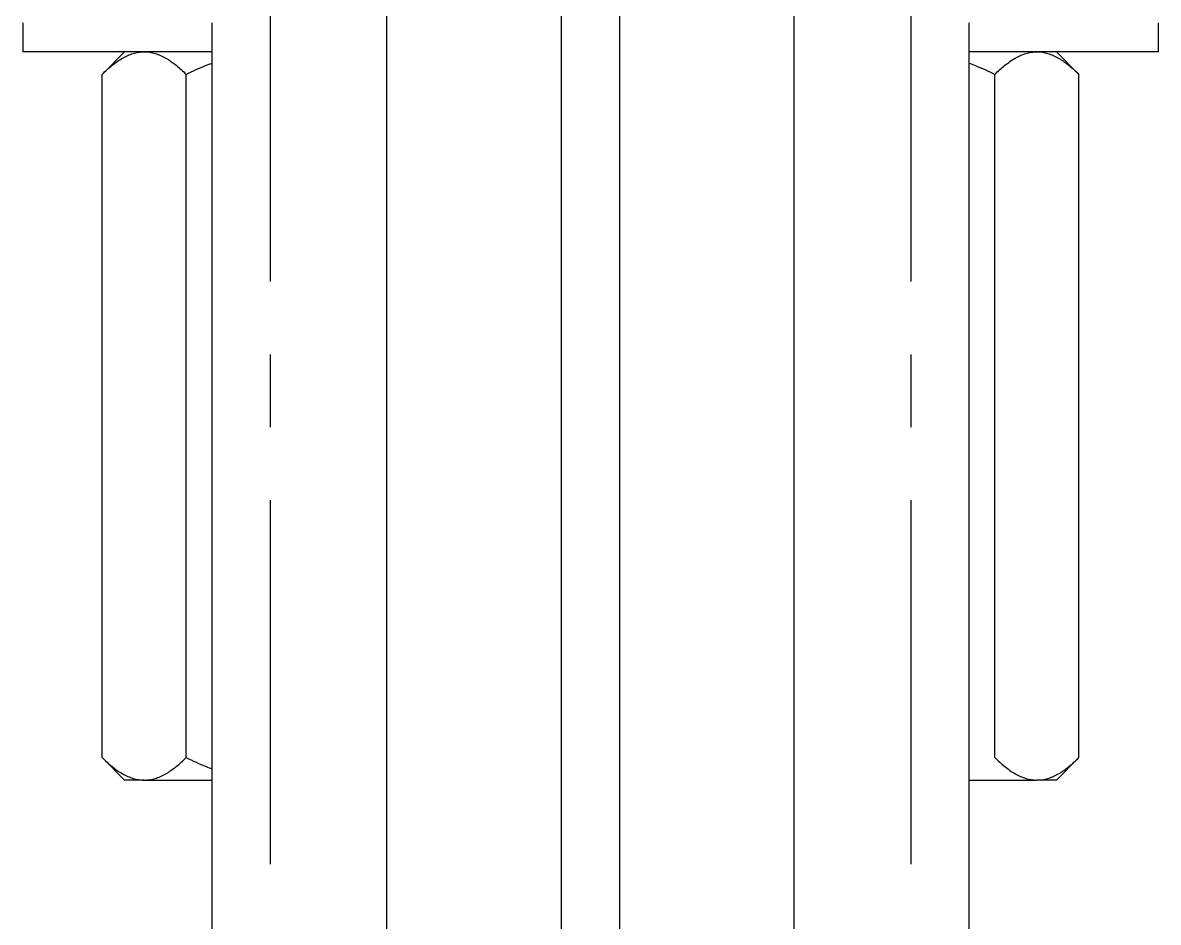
# Model space of a CAD drawing. Extents: x 0 to 790, y 0 to 579.
# Drawn here: x 196.25 to 235.25, y 207.41 to 238.29 of the extents above; entities that cross this region are included whole.
import ezdxf

# ---------------------------------------------------------------- set-up
doc = ezdxf.new("R2010")
doc.units = 0
doc.header["$LTSCALE"] = 10
doc.header["$MEASUREMENT"] = 0
doc.linetypes.add('CENTER', pattern=[2, 1.25, -0.25, 0.25, -0.25])
doc.layers.add('1', color=7, linetype='CONTINUOUS')

msp = doc.modelspace()

# ---------------------------------------------------------------- linework, layer by layer
at = {"layer": '1', "color": 1, "linetype": 'CENTER', "lineweight": -3}
for p, q in [((204.748, 281.904), (204.748, 209.366)), ((226.748, 281.904), (226.748, 209.366))]:
    msp.add_line(p, q, dxfattribs=at)
at = {"layer": '1', "color": 7, "linetype": 'Continuous', "lineweight": -3}
for p, q in [((208.748, 203.267), (208.748, 272.007)), ((214.748, 203.052), (214.748, 272.006)), ((216.748, 272.006), (216.748, 203.021)), ((222.748, 203.267), (222.748, 272.007)), ((196.248, 238.292), (196.248, 237.292)), ((202.748, 238.292), (202.748, 204.412)), ((228.748, 204.412), (228.748, 238.292)), ((235.248, 238.292), (235.248, 237.292)), ((202.749, 237.292), (196.248, 237.292)), ((199.748, 237.292), (198.975, 236.518)), ((235.248, 237.292), (228.748, 237.292)), ((232.522, 236.518), (231.748, 237.292)), ((198.975, 213.065), (198.975, 236.518)), ((201.862, 213.065), (201.862, 236.518)), ((229.635, 213.065), (229.635, 236.518)), ((232.522, 213.065), (232.522, 236.518)), ((198.975, 213.065), (199.748, 212.292)), ((231.748, 212.292), (232.522, 213.065)), ((200.418, 212.292), (199.748, 212.292)), ((200.418, 212.292), (202.748, 212.292)), ((228.748, 212.292), (231.079, 212.292)), ((231.748, 212.292), (231.079, 212.292))]:
    msp.add_line(p, q, dxfattribs=at)
for points, knots in [([(198.975, 236.518), (199.088, 236.631), (199.202, 236.736), (199.434, 236.923), (199.552, 237.005), (199.792, 237.142), (199.914, 237.197), (200.1, 237.253), (200.163, 237.267), (200.259, 237.282), (200.291, 237.286), (200.354, 237.291), (200.386, 237.292), (200.418, 237.292)], [0, 0, 0, 0, 0.25, 0.25, 0.5, 0.5, 0.75, 0.75, 0.875, 0.875, 0.9375, 0.9375, 1, 1, 1, 1]), ([(200.418, 237.292), (200.545, 237.292), (200.67, 237.272), (200.917, 237.199), (201.039, 237.145), (201.19, 237.059), (201.22, 237.041), (201.28, 237.003), (201.31, 236.983), (201.4, 236.921), (201.459, 236.877), (201.634, 236.736), (201.749, 236.631), (201.862, 236.518)], [0, 0, 0, 0, 0.25, 0.25, 0.5, 0.5, 0.5625, 0.5625, 0.625, 0.625, 0.75, 0.75, 1, 1, 1, 1]), ([(229.635, 236.518), (229.748, 236.631), (229.863, 236.736), (230.095, 236.923), (230.212, 237.005), (230.452, 237.142), (230.574, 237.197), (230.761, 237.253), (230.824, 237.267), (230.919, 237.282), (230.951, 237.286), (231.015, 237.291), (231.047, 237.292), (231.079, 237.292)], [0, 0, 0, 0, 0.25, 0.25, 0.5, 0.5, 0.75, 0.75, 0.875, 0.875, 0.9375, 0.9375, 1, 1, 1, 1]), ([(231.079, 237.292), (231.205, 237.292), (231.33, 237.272), (231.577, 237.199), (231.699, 237.145), (231.85, 237.059), (231.88, 237.041), (231.94, 237.003), (231.97, 236.983), (232.06, 236.921), (232.119, 236.877), (232.294, 236.736), (232.409, 236.631), (232.522, 236.518)], [0, 0, 0, 0, 0.25, 0.25, 0.5, 0.5, 0.5625, 0.5625, 0.625, 0.625, 0.75, 0.75, 1, 1, 1, 1]), ([(201.862, 236.518), (202.088, 236.631), (202.317, 236.736), (202.613, 236.855), (202.677, 236.88), (202.741, 236.904)], [0, 0, 0, 0, 0.784006, 0.784006, 1, 1, 1, 1]), ([(228.753, 236.905), (228.818, 236.881), (228.882, 236.856), (229.18, 236.736), (229.409, 236.631), (229.635, 236.518)], [0, 0, 0, 0, 0.215109, 0.215109, 1, 1, 1, 1]), ([(198.975, 213.065), (199.088, 212.952), (199.202, 212.848), (199.434, 212.661), (199.552, 212.578), (199.792, 212.441), (199.914, 212.387), (200.1, 212.33), (200.163, 212.316), (200.259, 212.302), (200.291, 212.298), (200.354, 212.293), (200.386, 212.292), (200.418, 212.292)], [0, 0, 0, 0, 0.25, 0.25, 0.5, 0.5, 0.75, 0.75, 0.875, 0.875, 0.9375, 0.9375, 1, 1, 1, 1]), ([(200.418, 212.292), (200.545, 212.292), (200.67, 212.311), (200.917, 212.384), (201.039, 212.438), (201.19, 212.524), (201.22, 212.542), (201.28, 212.58), (201.31, 212.6), (201.4, 212.662), (201.459, 212.706), (201.634, 212.848), (201.749, 212.952), (201.862, 213.065)], [0, 0, 0, 0, 0.25, 0.25, 0.5, 0.5, 0.5625, 0.5625, 0.625, 0.625, 0.75, 0.75, 1, 1, 1, 1]), ([(201.862, 213.065), (202.088, 212.952), (202.317, 212.848), (202.615, 212.728), (202.682, 212.702), (202.748, 212.677)], [0, 0, 0, 0, 0.25, 0.25, 0.3213779, 0.3213779, 0.3213779, 0.3213779]), ([(229.635, 213.065), (229.748, 212.952), (229.863, 212.848), (230.095, 212.661), (230.212, 212.578), (230.452, 212.441), (230.574, 212.387), (230.761, 212.33), (230.824, 212.316), (230.919, 212.302), (230.951, 212.298), (231.015, 212.293), (231.047, 212.292), (231.079, 212.292)], [0, 0, 0, 0, 0.25, 0.25, 0.5, 0.5, 0.75, 0.75, 0.875, 0.875, 0.9375, 0.9375, 1, 1, 1, 1]), ([(231.079, 212.292), (231.205, 212.292), (231.33, 212.311), (231.577, 212.384), (231.699, 212.438), (231.85, 212.524), (231.88, 212.542), (231.94, 212.58), (231.97, 212.6), (232.06, 212.662), (232.119, 212.706), (232.294, 212.848), (232.409, 212.952), (232.522, 213.065)], [0, 0, 0, 0, 0.25, 0.25, 0.5, 0.5, 0.5625, 0.5625, 0.625, 0.625, 0.75, 0.75, 1, 1, 1, 1])]:
    msp.add_open_spline(points, degree=3, knots=knots, dxfattribs=at)

doc.saveas('drawing.dxf')
